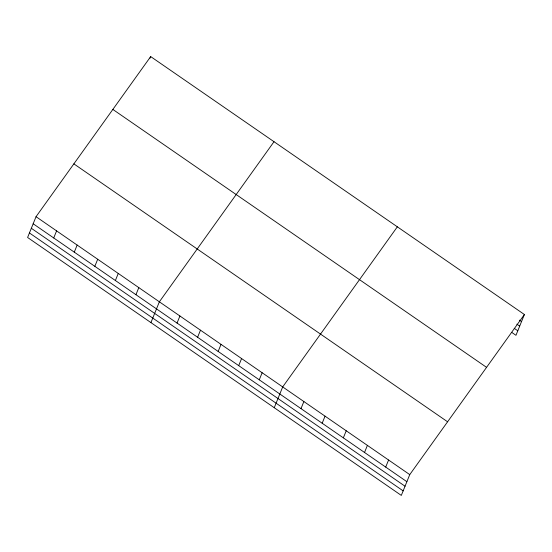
<?xml version="1.0" encoding="UTF-8"?>
<svg xmlns="http://www.w3.org/2000/svg" width="552" height="552" viewBox="0 0 552 552"><rect width="100%" height="100%" fill="white"/><g stroke="black" fill="none" stroke-linecap="round" stroke-linejoin="round"><path stroke-width="0.83" d="M36.039 216.695L27.6 237.484L401.311 495.413L409.756 474.623L524.4 314.516L150.689 56.587L36.039 216.695L409.756 474.623M53.723 237.953L56.594 230.881M150.047 58.16L150.689 56.587M74.278 252.14L77.149 245.067M94.834 266.326L97.704 259.254M115.389 280.513L118.259 273.44M135.937 294.699L138.814 287.627M150.924 322.596L159.369 301.813L274.013 141.705M177.047 323.072L179.917 315.999M197.602 337.258L200.473 330.186M218.157 351.445L221.028 344.372M238.712 365.631L241.583 358.558M259.267 379.817L262.138 372.738M274.254 407.714L282.693 386.924L397.337 226.824M300.999 408.618L303.869 401.546M322.175 423.232L325.045 416.16M343.351 437.846L346.221 430.774M364.527 452.467L367.397 445.388M385.703 467.082L388.58 460.009M524.4 314.516L515.961 335.305L511.725 332.38M519.411 320.132L521.53 321.588M516.865 324.169L519.687 326.115M514.264 328.343L517.797 330.779M112.856 109.427L486.567 367.356M73.871 163.861L447.589 421.79M33.168 223.767L406.879 481.696M31.333 228.293L405.044 486.222M29.435 232.958L403.153 490.887"/></g></svg>
